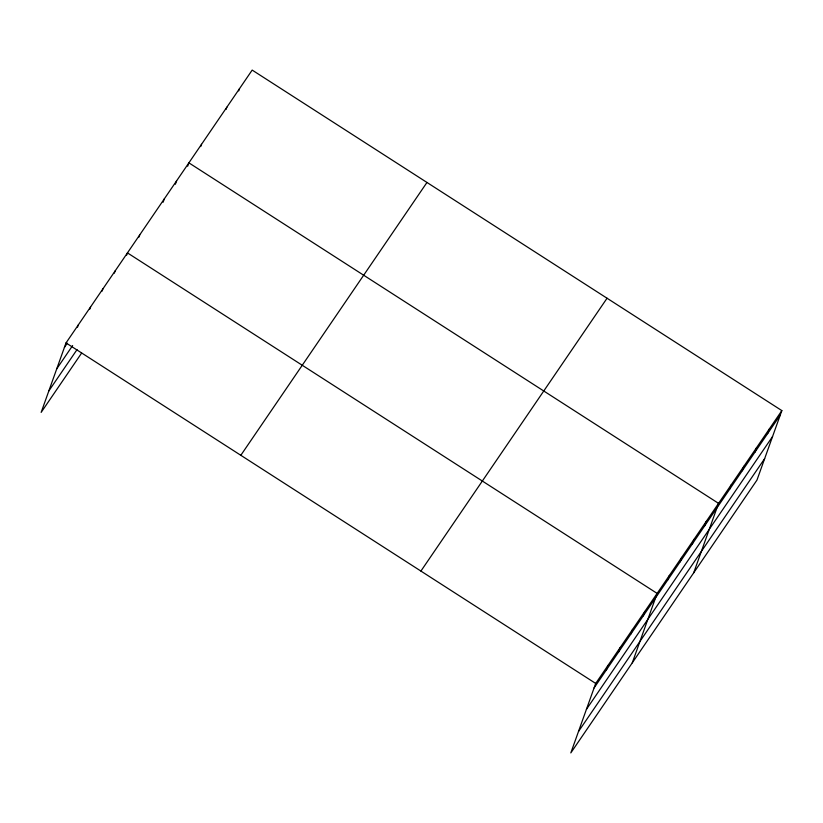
<?xml version="1.0" encoding="UTF-8"?>
<svg xmlns="http://www.w3.org/2000/svg" width="823" height="823" viewBox="0 0 823 823"><rect width="100%" height="100%" fill="white"/><g stroke="black" fill="none" stroke-linecap="round" stroke-linejoin="round"><path stroke-width="1.23" d="M781.85 410.605L595.698 683.44L570.823 752.911L756.975 480.076L781.85 410.605L252.177 70.089L66.025 342.924L41.15 412.395L81.621 353.077M77.506 327.153L78.308 324.91M89.8 309.15L90.602 306.907M102.083 291.136L102.885 288.894M114.366 273.133L115.169 270.89M126.649 255.13L127.452 252.887L657.135 593.404L632.259 662.875M138.933 237.117L139.745 234.874M163.108 202.232L164.312 198.857M175.392 184.218L176.595 180.854M187.675 166.215L188.889 162.851L718.561 503.367L693.686 572.849M200.74 146.535L201.542 144.292M226.058 109.438L226.86 107.185M238.711 90.88L239.514 88.637M606.386 669.922L607.991 665.426M618.67 651.909L620.275 647.423M630.953 633.905L632.558 629.42M643.236 615.892L644.841 611.407M667.813 579.886L669.418 575.4M680.096 561.872L681.701 557.387M692.38 543.869L693.984 539.384M704.663 525.866L706.278 521.37M729.61 489.304L731.215 484.819M742.274 470.746L743.879 466.26M754.928 452.197L756.532 447.712M767.581 433.649L769.196 429.153M64.42 347.409L67.311 343.17M56.746 368.848L72.64 345.547M48.824 390.946L77.012 349.641M240.82 455.294L426.962 182.459M420.913 571.069L607.055 298.235M594.093 687.925L780.245 415.09M586.418 709.375L772.56 436.54M578.507 731.472L764.649 458.637M66.025 342.924L595.698 683.44"/></g></svg>
